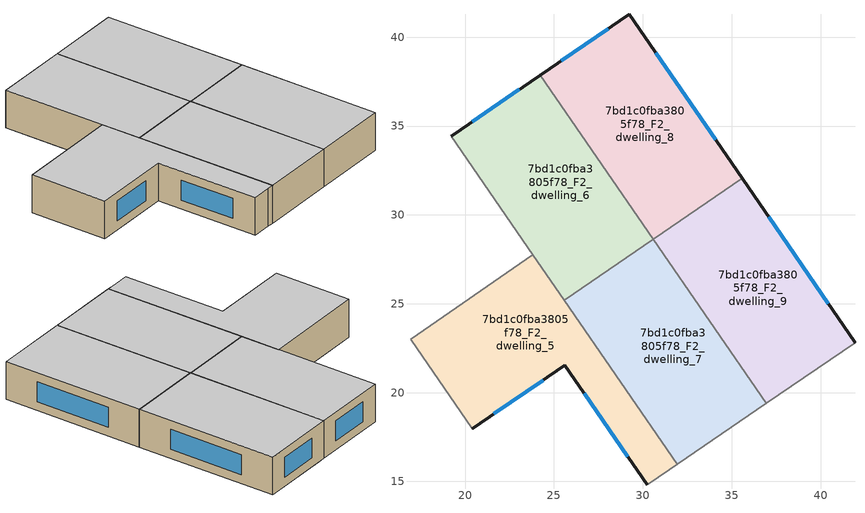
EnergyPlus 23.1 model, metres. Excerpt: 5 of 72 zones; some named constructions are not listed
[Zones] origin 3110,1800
7bd1c0fba3805f78_F2_dwelling_5
 floor to 7bd1c0fba3805f78_F1_dwelling_4 (EU_floor_Construction): 24.32,27.03 31.93,15.97 31.48,15.67 30.24,14.82 25.61,21.54 22.54,19.44 19.56,23.76 z6
 floor to 7bd1c0fba3805f78_F1_dwelling_6 (EU_floor_Construction): 19.07,24.49 22.54,19.44 20.39,17.97 16.93,23.01 z6
 floor to 7bd1c0fba3805f78_F1_dwelling_5 (EU_floor_Construction): 23.82,27.76 24.32,27.03 19.56,23.77 19.07,24.49 z6
 wall outside (EU_wall_Construction): 20.39,17.97 25.61,21.54 30.24,14.82 z6:9
 wall to 7bd1c0fba3805f78_F2_dwelling_4 (EU_wall_Construction): 23.82,27.76 16.92,23.01 z6:9
 wall adiabatic (EU_wall_Construction): 30.24,14.82 31.48,15.67 31.93,15.97 z6:9
 wall to 7bd1c0fba3805f78_F2_dwelling_3 (EU_wall_Construction): 16.93,23.01 20.39,17.97 z6:9
 wall to 7bd1c0fba3805f78_F2_dwelling_7 (EU_wall_Construction): 31.93,15.97 25.58,25.2 z6:9
 wall to 7bd1c0fba3805f78_F2_dwelling_6 (EU_wall_Construction): 25.58,25.2 23.82,27.76 z6:9
 window (EU_Window_Construction): 26.7,19.96 29.16,16.4 / 21.62,18.81 24.39,20.7 z6.7:8.3
 ceiling to 7bd1c0fba3805f78_F3_dwelling_5 (EU_floor_Construction): 31.48,15.67 31.93,15.97 23.82,27.76 16.92,23.01 20.39,17.97 25.61,21.54 30.24,14.82 z9
7bd1c0fba3805f78_F2_dwelling_6
 floor to 7bd1c0fba3805f78_F1_dwelling_3 (EU_floor_Construction): 24.23,37.86 30.58,28.64 26.49,25.83 20.13,35.06 z6
 floor adiabatic (EU_floor_Construction): 20.13,35.06 25.22,27.66 24.32,27.03 19.22,34.44 z6
 floor to 7bd1c0fba3805f78_F1_dwelling_4 (EU_floor_Construction): 25.22,27.66 26.49,25.82 25.58,25.2 24.32,27.03 z6
 wall outside (EU_wall_Construction): 24.23,37.86 19.22,34.44 z6:9
 wall to 7bd1c0fba3805f78_F2_dwelling_7 (EU_wall_Construction): 25.58,25.2 30.58,28.64 z6:9
 wall to 7bd1c0fba3805f78_F2_dwelling_4 (EU_wall_Construction): 19.22,34.44 23.82,27.76 z6:9
 wall to 7bd1c0fba3805f78_F2_dwelling_8 (EU_wall_Construction): 30.58,28.64 24.23,37.86 z6:9
 window (EU_Window_Construction): 23.05,37.06 20.4,35.24 z6.7:8.3
 ceiling to 7bd1c0fba3805f78_F3_dwelling_6 (EU_floor_Construction): 30.58,28.64 24.23,37.86 19.22,34.44 25.58,25.2 z9
7bd1c0fba3805f78_F2_dwelling_7
 floor to 7bd1c0fba3805f78_F1_dwelling_2 (EU_floor_Construction): 30.58,28.64 36.93,19.4 32.84,16.6 26.49,25.82 z6
 floor to 7bd1c0fba3805f78_F1_dwelling_4 (EU_floor_Construction): 26.49,25.82 32.84,16.6 31.93,15.97 25.58,25.2 z6
 wall adiabatic (EU_wall_Construction): 31.93,15.97 36.93,19.4 z6:9
 wall to 7bd1c0fba3805f78_F2_dwelling_9 (EU_wall_Construction): 36.93,19.4 30.59,28.62 z6:9
 wall to 7bd1c0fba3805f78_F2_dwelling_8 (EU_wall_Construction): 30.59,28.62 30.57,28.64 z6:9
 ceiling to 7bd1c0fba3805f78_F3_dwelling_7 (EU_floor_Construction): 36.93,19.4 30.58,28.64 25.58,25.2 31.93,15.97 z9
7bd1c0fba3805f78_F2_dwelling_8
 floor to 7bd1c0fba3805f78_F1_dwelling_1 (EU_floor_Construction): 29.23,41.29 35.58,32.06 31.04,28.94 24.68,38.18 z6
 floor to 7bd1c0fba3805f78_F1_dwelling_3 (EU_floor_Construction): 24.68,38.18 31.03,28.95 30.58,28.64 24.23,37.86 z6
 wall outside (EU_wall_Construction): 35.58,32.06 29.23,41.29 24.23,37.86 z6:9
 wall to 7bd1c0fba3805f78_F2_dwelling_9 (EU_wall_Construction): 30.59,28.62 35.58,32.06 z6:9
 window (EU_Window_Construction): 28.06,40.48 25.4,38.67 / 34.09,34.23 30.72,39.12 z6.7:8.3
 ceiling to 7bd1c0fba3805f78_F3_dwelling_8 (EU_floor_Construction): 35.58,32.06 29.23,41.29 24.23,37.86 30.59,28.62 z9
7bd1c0fba3805f78_F2_dwelling_9
 floor to 7bd1c0fba3805f78_F1_dwelling_0 (EU_floor_Construction): 35.58,32.06 41.94,22.82 37.39,19.71 31.04,28.93 z6
 floor to 7bd1c0fba3805f78_F1_dwelling_2 (EU_floor_Construction): 31.04,28.93 37.39,19.71 36.93,19.4 30.59,28.62 z6
 wall outside (EU_wall_Construction): 41.94,22.82 35.58,32.06 z6:9
 wall adiabatic (EU_wall_Construction): 36.93,19.4 41.94,22.82 z6:9
 window (EU_Window_Construction): 40.45,24.99 37.08,29.89 z6.7:8.3
 ceiling to 7bd1c0fba3805f78_F3_dwelling_9 (EU_floor_Construction): 41.94,22.82 35.58,32.06 30.59,28.62 36.93,19.4 z9
[SCHEDULE:FILE] Column Number=1; Rows to Skip at Top=0; Number of Hours of Data=8760; Column Separator=Comma; Interpolate to Timestep=No; Minutes per Item=60; Adjust Schedule for Daylight Savings=Yes
Name | File
EU_Step8_GainSchedule_7bd1c0fba3805f78_F0_dwelling_7_f000 | ../../schedules/7bd1c0fba3805f78/7bd1c0fba3805f78_F0_dwelling_7_f000_gain.csv
EU_Step8_GainSchedule_7bd1c0fba3805f78_F0_dwelling_8_f000 | ../../schedules/7bd1c0fba3805f78/7bd1c0fba3805f78_F0_dwelling_8_f000_gain.csv
EU_Step8_GainSchedule_7bd1c0fba3805f78_F0_dwelling_9_f000 | ../../schedules/7bd1c0fba3805f78/7bd1c0fba3805f78_F0_dwelling_9_f000_gain.csv
EU_Step8_GainSchedule_7bd1c0fba3805f78_F0_dwelling_10_f000 | ../../schedules/7bd1c0fba3805f78/7bd1c0fba3805f78_F0_dwelling_10_f000_gain.csv
EU_Step8_GainSchedule_7bd1c0fba3805f78_F1_dwelling_0_f000 | ../../schedules/7bd1c0fba3805f78/7bd1c0fba3805f78_F1_dwelling_0_f000_gain.csv
EU_Step8_GainSchedule_7bd1c0fba3805f78_F1_dwelling_1_f000 | ../../schedules/7bd1c0fba3805f78/7bd1c0fba3805f78_F1_dwelling_1_f000_gain.csv
EU_Step8_GainSchedule_7bd1c0fba3805f78_F1_dwelling_2_f000 | ../../schedules/7bd1c0fba3805f78/7bd1c0fba3805f78_F1_dwelling_2_f000_gain.csv
EU_Step8_GainSchedule_7bd1c0fba3805f78_F1_dwelling_3_f000 | ../../schedules/7bd1c0fba3805f78/7bd1c0fba3805f78_F1_dwelling_3_f000_gain.csv
EU_Step8_GainSchedule_7bd1c0fba3805f78_F1_dwelling_4_f000 | ../../schedules/7bd1c0fba3805f78/7bd1c0fba3805f78_F1_dwelling_4_f000_gain.csv
EU_Step8_GainSchedule_7bd1c0fba3805f78_F1_dwelling_5_f000 | ../../schedules/7bd1c0fba3805f78/7bd1c0fba3805f78_F1_dwelling_5_f000_gain.csv
EU_Step8_GainSchedule_7bd1c0fba3805f78_F1_dwelling_6_f000 | ../../schedules/7bd1c0fba3805f78/7bd1c0fba3805f78_F1_dwelling_6_f000_gain.csv
EU_Step8_GainSchedule_7bd1c0fba3805f78_F1_dwelling_7_f000 | ../../schedules/7bd1c0fba3805f78/7bd1c0fba3805f78_F1_dwelling_7_f000_gain.csv
EU_Step8_GainSchedule_7bd1c0fba3805f78_F1_dwelling_8_f000 | ../../schedules/7bd1c0fba3805f78/7bd1c0fba3805f78_F1_dwelling_8_f000_gain.csv
EU_Step8_GainSchedule_7bd1c0fba3805f78_F1_dwelling_9_f000 | ../../schedules/7bd1c0fba3805f78/7bd1c0fba3805f78_F1_dwelling_9_f000_gain.csv
EU_Step8_GainSchedule_7bd1c0fba3805f78_F1_dwelling_10_f000 | ../../schedules/7bd1c0fba3805f78/7bd1c0fba3805f78_F1_dwelling_10_f000_gain.csv
EU_Step8_GainSchedule_7bd1c0fba3805f78_F2_dwelling_0_f000 | ../../schedules/7bd1c0fba3805f78/7bd1c0fba3805f78_F2_dwelling_0_f000_gain.csv
EU_Step8_GainSchedule_7bd1c0fba3805f78_F2_dwelling_1_f000 | ../../schedules/7bd1c0fba3805f78/7bd1c0fba3805f78_F2_dwelling_1_f000_gain.csv
EU_Step8_GainSchedule_7bd1c0fba3805f78_F2_dwelling_2_f000 | ../../schedules/7bd1c0fba3805f78/7bd1c0fba3805f78_F2_dwelling_2_f000_gain.csv
EU_Step8_GainSchedule_7bd1c0fba3805f78_F2_dwelling_3_f000 | ../../schedules/7bd1c0fba3805f78/7bd1c0fba3805f78_F2_dwelling_3_f000_gain.csv
EU_Step8_GainSchedule_7bd1c0fba3805f78_F2_dwelling_4_f000 | ../../schedules/7bd1c0fba3805f78/7bd1c0fba3805f78_F2_dwelling_4_f000_gain.csv
EU_Step8_GainSchedule_7bd1c0fba3805f78_F2_dwelling_5_f000 | ../../schedules/7bd1c0fba3805f78/7bd1c0fba3805f78_F2_dwelling_5_f000_gain.csv
EU_Step8_GainSchedule_7bd1c0fba3805f78_F2_dwelling_6_f000 | ../../schedules/7bd1c0fba3805f78/7bd1c0fba3805f78_F2_dwelling_6_f000_gain.csv
EU_Step8_GainSchedule_7bd1c0fba3805f78_F2_dwelling_7_f000 | ../../schedules/7bd1c0fba3805f78/7bd1c0fba3805f78_F2_dwelling_7_f000_gain.csv
EU_Step8_GainSchedule_7bd1c0fba3805f78_F2_dwelling_8_f000 | ../../schedules/7bd1c0fba3805f78/7bd1c0fba3805f78_F2_dwelling_8_f000_gain.csv
EU_Step8_GainSchedule_7bd1c0fba3805f78_F2_dwelling_9_f000 | ../../schedules/7bd1c0fba3805f78/7bd1c0fba3805f78_F2_dwelling_9_f000_gain.csv
